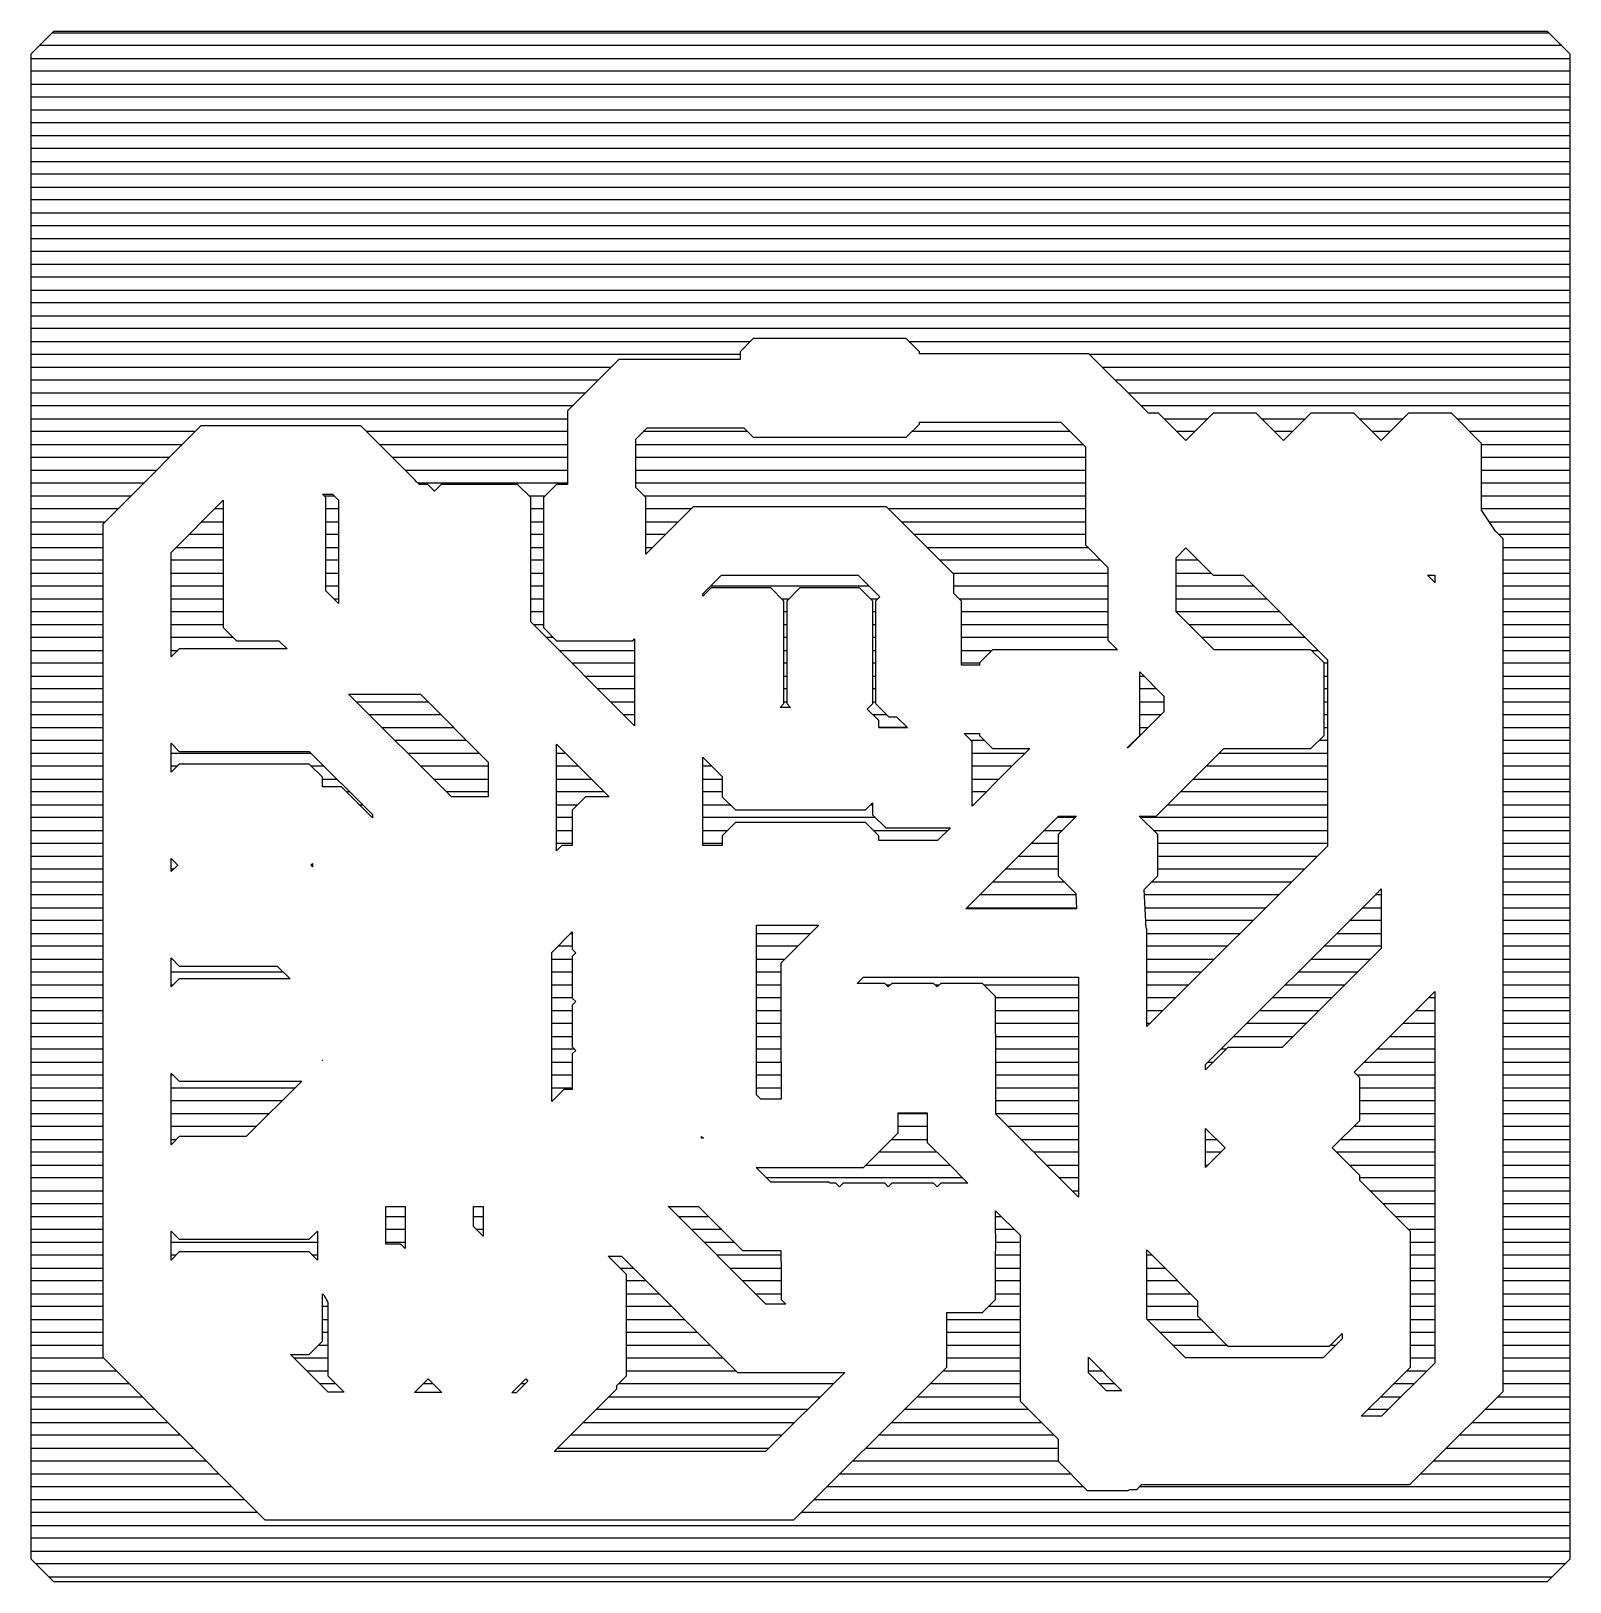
# Model space of a CAD drawing. Extents: x -0.04 to 1.54, y -0.04 to 1.54.
import ezdxf

# ---------------------------------------------------------------- set-up
doc = ezdxf.new("R2010")
doc.units = 0
doc.layers.add('102', color=253, linetype='CONTINUOUS')

msp = doc.modelspace()

# ---------------------------------------------------------------- linework, layer by layer
at = {"layer": '102'}
for p, q in [((-0.038524, 1.521378), (-0.015079, 1.544823)), ((-0.016791, 1.54311), (1.516791, 1.54311)), ((-0.015079, 1.544823), (1.515079, 1.544823)), ((1.515079, 1.544823), (1.538524, 1.521378)), ((1.52998, 1.529921), (-0.02998, 1.529921)), ((-0.038524, -0.021378), (-0.038524, 1.521378)), ((-0.038524, 1.516732), (1.538524, 1.516732)), ((1.538524, 1.521378), (1.538524, -0.021378)), ((1.538524, 1.503543), (-0.038524, 1.503543)), ((-0.038524, 1.490354), (1.538524, 1.490354)), ((1.538524, 1.477165), (-0.038524, 1.477165)), ((-0.038524, 1.463976), (1.538524, 1.463976)), ((1.538524, 1.450787), (-0.038524, 1.450787)), ((-0.038524, 1.437598), (1.538524, 1.437598)), ((1.538524, 1.424409), (-0.038524, 1.424409)), ((-0.038524, 1.41122), (1.538524, 1.41122)), ((1.538524, 1.398031), (-0.038524, 1.398031)), ((-0.038524, 1.384843), (1.538524, 1.384843)), ((1.538524, 1.371654), (-0.038524, 1.371654)), ((-0.038524, 1.358465), (1.538524, 1.358465)), ((1.538524, 1.345276), (-0.038524, 1.345276)), ((-0.038524, 1.332087), (1.538524, 1.332087)), ((1.538524, 1.318898), (-0.038524, 1.318898)), ((-0.038524, 1.305709), (1.538524, 1.305709)), ((1.538524, 1.29252), (-0.038524, 1.29252)), ((-0.038524, 1.279331), (1.538524, 1.279331)), ((1.538524, 1.266142), (-0.038524, 1.266142)), ((-0.038524, 1.252953), (1.538524, 1.252953)), ((1.538524, 1.239764), (-0.038524, 1.239764)), ((-0.038524, 1.226575), (0.698547, 1.226575)), ((0.701563, 1.229591), (0.688075, 1.216102)), ((0.858433, 1.229591), (0.701563, 1.229591)), ((0.871921, 1.216102), (0.858433, 1.229591)), ((0.861449, 1.226575), (1.538524, 1.226575)), ((0.688075, 1.213386), (-0.038524, 1.213386)), ((0.563709, 1.208169), (0.543189, 1.18765)), ((0.688075, 1.208169), (0.563709, 1.208169)), ((0.688075, 1.216102), (0.688075, 1.208169)), ((0.871921, 1.214031), (0.871921, 1.216102)), ((1.016626, 1.214031), (0.871921, 1.214031)), ((1.045638, 1.214031), (1.016626, 1.214031)), ((1.106646, 1.153024), (1.045638, 1.214031)), ((1.538524, 1.213386), (1.046283, 1.213386)), ((-0.038524, 1.200197), (0.555736, 1.200197)), ((1.059472, 1.200197), (1.538524, 1.200197)), ((0.542547, 1.187008), (-0.038524, 1.187008)), ((0.543189, 1.18765), (0.531594, 1.176055)), ((1.538524, 1.187008), (1.072661, 1.187008)), ((-0.038524, 1.173819), (0.529346, 1.173819)), ((0.516157, 1.16063), (-0.038524, 1.16063)), ((0.531583, 1.176055), (0.511063, 1.155535)), ((0.531594, 1.176055), (0.531583, 1.176055)), ((1.08585, 1.173819), (1.538524, 1.173819)), ((1.538524, 1.16063), (1.099039, 1.16063)), ((-0.038524, 1.147441), (0.511063, 1.147441)), ((0.511063, 1.155535), (0.511063, 1.126524)), ((1.116961, 1.153024), (1.106646, 1.153024)), ((1.145, 1.124984), (1.116961, 1.153024)), ((1.122543, 1.147441), (1.167457, 1.147441)), ((1.173035, 1.153024), (1.145, 1.124984)), ((1.216961, 1.153024), (1.173035, 1.153024)), ((1.245, 1.124984), (1.216961, 1.153024)), ((1.222543, 1.147441), (1.267457, 1.147441)), ((1.273035, 1.153024), (1.245, 1.124984)), ((1.316961, 1.153024), (1.273035, 1.153024)), ((1.345, 1.124984), (1.316961, 1.153024)), ((1.322543, 1.147441), (1.367457, 1.147441)), ((1.373035, 1.153024), (1.345, 1.124984)), ((1.416961, 1.153024), (1.373035, 1.153024)), ((1.448024, 1.121961), (1.416961, 1.153024)), ((1.422543, 1.147441), (1.538524, 1.147441)), ((0.12972, 1.134252), (-0.038524, 1.134252)), ((0.135492, 1.140024), (0.055492, 1.060024)), ((0.164504, 1.140024), (0.135492, 1.140024)), ((0.299504, 1.140024), (0.164504, 1.140024)), ((0.320024, 1.119504), (0.299504, 1.140024)), ((0.511063, 1.134252), (0.305276, 1.134252)), ((0.581114, 1.126512), (0.59272, 1.138118)), ((0.695732, 1.134252), (0.588854, 1.134252)), ((0.59272, 1.138118), (0.69187, 1.138118)), ((0.69187, 1.138118), (0.701563, 1.128421)), ((0.858433, 1.128421), (0.871921, 1.141909)), ((1.026354, 1.134252), (0.864264, 1.134252)), ((0.871921, 1.141909), (0.871921, 1.14398)), ((0.871921, 1.14398), (1.016626, 1.14398)), ((1.016626, 1.14398), (1.041972, 1.118634)), ((1.154268, 1.134252), (1.135732, 1.134252)), ((1.254268, 1.134252), (1.235732, 1.134252)), ((1.354268, 1.134252), (1.335732, 1.134252)), ((1.538524, 1.134252), (1.435732, 1.134252)), ((-0.038524, 1.121063), (0.116531, 1.121063)), ((0.318465, 1.121063), (0.511063, 1.121063)), ((0.354772, 1.084752), (0.320024, 1.119504)), ((0.511063, 1.126524), (0.511063, 1.08011)), ((0.581114, 1.07711), (0.581114, 1.126512)), ((0.581114, 1.121063), (1.039543, 1.121063)), ((0.701563, 1.128421), (0.858433, 1.128421)), ((1.041972, 1.118634), (1.041972, 1.018035)), ((1.448024, 1.053598), (1.448024, 1.121961)), ((1.448024, 1.121063), (1.538524, 1.121063)), ((0.103343, 1.107874), (-0.038524, 1.107874)), ((0.511063, 1.107874), (0.331654, 1.107874)), ((1.041972, 1.107874), (0.581114, 1.107874)), ((1.538524, 1.107874), (1.448024, 1.107874)), ((-0.038524, 1.094685), (0.090154, 1.094685)), ((0.076965, 1.081496), (-0.038524, 1.081496)), ((0.344843, 1.094685), (0.511063, 1.094685)), ((0.356622, 1.082906), (0.354772, 1.084752)), ((0.359417, 1.08011), (0.356622, 1.082906)), ((0.511063, 1.081496), (0.358031, 1.081496)), ((0.581114, 1.094685), (1.041972, 1.094685)), ((1.041972, 1.081496), (0.581114, 1.081496)), ((1.448024, 1.094685), (1.538524, 1.094685)), ((1.538524, 1.081496), (1.448024, 1.081496)), ((-0.038524, 1.068307), (0.063776, 1.068307)), ((0.263496, 1.066622), (0.260142, 1.069972)), ((0.260142, 1.069972), (0.270492, 1.069972)), ((0.261811, 1.068307), (0.272157, 1.068307)), ((0.263496, 0.971028), (0.263496, 1.066622)), ((0.270492, 1.069972), (0.2765, 1.063965)), ((0.368118, 1.08011), (0.359417, 1.08011)), ((0.375, 1.073228), (0.368118, 1.08011)), ((0.381878, 1.08011), (0.375, 1.073228)), ((0.460008, 1.08011), (0.381878, 1.08011)), ((0.473496, 1.066622), (0.460008, 1.08011)), ((0.471811, 1.068307), (0.488185, 1.068307)), ((0.473496, 0.939354), (0.473496, 1.066622)), ((0.499988, 1.08011), (0.4865, 1.066622)), ((0.4865, 1.066622), (0.4865, 0.933374)), ((0.511063, 1.08011), (0.499988, 1.08011)), ((0.591606, 1.066622), (0.581114, 1.07711)), ((0.589921, 1.068307), (1.041972, 1.068307)), ((0.591606, 1.008571), (0.591606, 1.066622)), ((1.448024, 1.068307), (1.538524, 1.068307)), ((0.050587, 1.055118), (-0.038524, 1.055118)), ((0.055492, 1.060024), (0.034972, 1.039504)), ((0.105024, 1.010492), (0.15839, 1.063862)), ((0.15839, 1.055118), (0.149646, 1.055118)), ((0.15839, 1.063862), (0.15839, 0.933374)), ((0.2765, 1.055118), (0.263496, 1.055118)), ((0.2765, 1.063965), (0.2765, 0.958024)), ((0.4865, 1.055118), (0.473496, 1.055118)), ((0.63815, 1.055118), (0.591606, 1.055118)), ((0.640173, 1.057142), (0.619654, 1.036622)), ((0.80902, 1.057142), (0.640173, 1.057142)), ((0.838031, 1.057142), (0.80902, 1.057142)), ((0.886571, 1.008598), (0.838031, 1.057142)), ((1.041972, 1.055118), (0.840055, 1.055118)), ((1.538524, 1.055118), (1.448024, 1.055118)), ((1.462217, 1.032307), (1.448024, 1.053598)), ((-0.038524, 1.041929), (0.037398, 1.041929)), ((0.034972, 1.039504), (0.034972, 0.214504)), ((0.136457, 1.041929), (0.15839, 1.041929)), ((0.263496, 1.041929), (0.2765, 1.041929)), ((0.473496, 1.041929), (0.4865, 1.041929)), ((0.591606, 1.041929), (0.624961, 1.041929)), ((0.619654, 1.036622), (0.591606, 1.008571)), ((0.853244, 1.041929), (1.041972, 1.041929)), ((1.455803, 1.041929), (1.538524, 1.041929)), ((0.034972, 1.02874), (-0.038524, 1.02874)), ((0.15839, 1.02874), (0.123268, 1.02874)), ((0.2765, 1.02874), (0.263496, 1.02874)), ((0.4865, 1.02874), (0.473496, 1.02874)), ((0.611776, 1.02874), (0.591606, 1.02874)), ((1.041972, 1.02874), (0.866433, 1.02874)), ((1.041972, 1.018035), (1.064972, 0.995035)), ((1.470024, 1.024504), (1.462217, 1.032307)), ((1.538524, 1.02874), (1.465787, 1.02874)), ((1.470024, 0.179504), (1.470024, 1.024504)), ((-0.038524, 1.015551), (0.034972, 1.015551)), ((0.034972, 1.002362), (-0.038524, 1.002362)), ((0.105024, 0.903252), (0.105024, 1.010492)), ((0.15839, 1.002362), (0.105024, 1.002362)), ((0.110079, 1.015551), (0.15839, 1.015551)), ((0.263496, 1.015551), (0.2765, 1.015551)), ((0.2765, 1.002362), (0.263496, 1.002362)), ((0.473496, 1.015551), (0.4865, 1.015551)), ((0.4865, 1.002362), (0.473496, 1.002362)), ((0.591606, 1.015551), (0.598587, 1.015551)), ((0.879622, 1.015551), (1.044457, 1.015551)), ((0.886575, 1.008598), (0.886571, 1.008598)), ((0.907094, 0.988079), (0.886575, 1.008598)), ((1.057646, 1.002362), (0.892811, 1.002362)), ((1.135024, 1.005035), (1.145, 1.015012)), ((1.135024, 0.949504), (1.135024, 1.005035)), ((1.157646, 1.002362), (1.135024, 1.002362)), ((1.145, 1.015012), (1.173035, 0.986972)), ((1.470024, 1.015551), (1.538524, 1.015551)), ((1.538524, 1.002362), (1.470024, 1.002362)), ((-0.038524, 0.989173), (0.034972, 0.989173)), ((0.105024, 0.989173), (0.15839, 0.989173)), ((0.263496, 0.989173), (0.2765, 0.989173)), ((0.473496, 0.989173), (0.4865, 0.989173)), ((0.650071, 0.967976), (0.669185, 0.987091)), ((0.669185, 0.987091), (0.80902, 0.987091)), ((0.80902, 0.987091), (0.831287, 0.964827)), ((0.906, 0.989173), (1.064972, 0.989173)), ((0.907094, 0.968457), (0.907094, 0.988079)), ((1.064972, 0.995035), (1.064972, 0.920492)), ((1.135024, 0.989173), (1.170835, 0.989173)), ((1.173035, 0.986972), (1.203496, 0.986972)), ((1.203496, 0.986972), (1.289972, 0.900492)), ((1.399972, 0.979551), (1.392551, 0.986972)), ((1.392551, 0.986972), (1.399972, 0.986972)), ((1.399972, 0.986972), (1.399972, 0.979551)), ((1.470024, 0.989173), (1.538524, 0.989173)), ((0.034972, 0.975984), (-0.038524, 0.975984)), ((0.15839, 0.975984), (0.105024, 0.975984)), ((0.2765, 0.975984), (0.263496, 0.975984)), ((0.2765, 0.958024), (0.263496, 0.971028)), ((0.4865, 0.975984), (0.473496, 0.975984)), ((0.658469, 0.974039), (0.650071, 0.965638)), ((0.820126, 0.975984), (0.658079, 0.975984)), ((0.719543, 0.974039), (0.658469, 0.974039)), ((0.733031, 0.960551), (0.719543, 0.974039)), ((0.749469, 0.974024), (0.73598, 0.960535)), ((0.810543, 0.974024), (0.749469, 0.974024)), ((0.824031, 0.960535), (0.810543, 0.974024)), ((1.064972, 0.975984), (0.907094, 0.975984)), ((1.21448, 0.975984), (1.135024, 0.975984)), ((1.538524, 0.975984), (1.470024, 0.975984)), ((-0.038524, 0.962795), (0.034972, 0.962795)), ((0.105024, 0.962795), (0.15839, 0.962795)), ((0.271728, 0.962795), (0.2765, 0.962795)), ((0.473496, 0.962795), (0.4865, 0.962795)), ((0.650071, 0.965638), (0.650071, 0.967976)), ((0.730787, 0.962795), (0.73824, 0.962795)), ((0.733031, 0.855476), (0.733031, 0.960551)), ((0.73598, 0.960535), (0.73598, 0.855461)), ((0.821772, 0.962795), (0.829256, 0.962795)), ((0.824031, 0.855461), (0.824031, 0.960535)), ((0.831287, 0.964827), (0.82698, 0.96052)), ((0.82698, 0.96052), (0.82698, 0.855445)), ((0.915031, 0.96052), (0.907094, 0.968457)), ((0.912756, 0.962795), (1.064972, 0.962795)), ((0.915031, 0.895024), (0.915031, 0.96052)), ((1.135024, 0.962795), (1.227669, 0.962795)), ((1.470024, 0.962795), (1.538524, 0.962795)), ((0.034972, 0.949606), (-0.038524, 0.949606)), ((0.15839, 0.949606), (0.105024, 0.949606)), ((0.4865, 0.949606), (0.473496, 0.949606)), ((0.58002, 0.832827), (0.473496, 0.939354)), ((0.73598, 0.949606), (0.733031, 0.949606)), ((0.82698, 0.949606), (0.824031, 0.949606)), ((1.064972, 0.949606), (0.915031, 0.949606)), ((1.240858, 0.949606), (1.135024, 0.949606)), ((1.173945, 0.910583), (1.135024, 0.949504)), ((1.538524, 0.949606), (1.470024, 0.949606)), ((-0.038524, 0.936417), (0.034972, 0.936417)), ((0.034972, 0.923228), (-0.038524, 0.923228)), ((0.105024, 0.936417), (0.15839, 0.936417)), ((0.168535, 0.923228), (0.105024, 0.923228)), ((0.15839, 0.933374), (0.171878, 0.919886)), ((0.476433, 0.936417), (0.4865, 0.936417)), ((0.4865, 0.933374), (0.499988, 0.919886)), ((0.496646, 0.923228), (0.489622, 0.923228)), ((0.733031, 0.936417), (0.73598, 0.936417)), ((0.73598, 0.923228), (0.733031, 0.923228)), ((0.824031, 0.936417), (0.82698, 0.936417)), ((0.82698, 0.923228), (0.824031, 0.923228)), ((0.915031, 0.936417), (1.064972, 0.936417)), ((1.064972, 0.923228), (0.915031, 0.923228)), ((1.14811, 0.936417), (1.254047, 0.936417)), ((1.267236, 0.923228), (1.161299, 0.923228)), ((1.470024, 0.936417), (1.538524, 0.936417)), ((1.538524, 0.923228), (1.470024, 0.923228)), ((-0.038524, 0.910039), (0.034972, 0.910039)), ((0.113374, 0.911606), (0.105024, 0.903252)), ((0.105024, 0.910039), (0.111811, 0.910039)), ((0.223862, 0.911606), (0.113374, 0.911606)), ((0.171878, 0.919886), (0.215583, 0.919886)), ((0.215583, 0.919886), (0.223862, 0.911606)), ((0.499988, 0.919886), (0.578118, 0.919886)), ((0.502811, 0.910039), (0.58002, 0.910039)), ((0.578118, 0.919886), (0.58002, 0.921791)), ((0.58002, 0.921791), (0.58002, 0.832827)), ((0.733031, 0.910039), (0.73598, 0.910039)), ((0.824031, 0.910039), (0.82698, 0.910039)), ((0.915031, 0.910039), (0.946374, 0.910039)), ((0.946917, 0.910583), (0.933429, 0.897094)), ((1.074886, 0.910583), (0.946917, 0.910583)), ((1.064972, 0.920492), (1.074886, 0.910583)), ((1.273079, 0.910583), (1.173945, 0.910583)), ((1.286567, 0.897094), (1.273079, 0.910583)), ((1.273622, 0.910039), (1.280425, 0.910039)), ((1.470024, 0.910039), (1.538524, 0.910039)), ((0.034972, 0.89685), (-0.038524, 0.89685)), ((0.58002, 0.89685), (0.516, 0.89685)), ((0.73598, 0.89685), (0.733031, 0.89685)), ((0.82698, 0.89685), (0.824031, 0.89685)), ((0.933429, 0.89685), (0.915031, 0.89685)), ((0.933429, 0.895024), (0.915031, 0.895024)), ((0.933429, 0.897094), (0.933429, 0.895024)), ((1.286567, 0.822902), (1.286567, 0.897094)), ((1.289972, 0.89685), (1.286567, 0.89685)), ((1.289972, 0.900492), (1.289972, 0.709504)), ((1.538524, 0.89685), (1.470024, 0.89685)), ((-0.038524, 0.883661), (0.034972, 0.883661)), ((0.529189, 0.883661), (0.58002, 0.883661)), ((0.733031, 0.883661), (0.73598, 0.883661)), ((0.824031, 0.883661), (0.82698, 0.883661)), ((1.097591, 0.822902), (1.097591, 0.887878)), ((1.097591, 0.887878), (1.122406, 0.863059)), ((1.097591, 0.883661), (1.101803, 0.883661)), ((1.286567, 0.883661), (1.289972, 0.883661)), ((1.470024, 0.883661), (1.538524, 0.883661)), ((0.034972, 0.870472), (-0.038524, 0.870472)), ((0.287661, 0.864504), (0.287189, 0.864972)), ((0.287189, 0.864972), (0.299504, 0.864972)), ((0.392331, 0.759835), (0.287661, 0.864504)), ((0.299504, 0.864972), (0.360492, 0.864972)), ((0.360492, 0.864972), (0.429972, 0.795492)), ((0.58002, 0.870472), (0.542378, 0.870472)), ((0.73598, 0.870472), (0.733031, 0.870472)), ((0.82698, 0.870472), (0.824031, 0.870472)), ((1.114992, 0.870472), (1.097591, 0.870472)), ((1.122406, 0.863059), (1.122406, 0.846937)), ((1.289972, 0.870472), (1.286567, 0.870472)), ((1.538524, 0.870472), (1.470024, 0.870472)), ((-0.038524, 0.857283), (0.034972, 0.857283)), ((0.034972, 0.844094), (-0.038524, 0.844094)), ((0.294882, 0.857283), (0.368181, 0.857283)), ((0.38137, 0.844094), (0.308071, 0.844094)), ((0.555567, 0.857283), (0.58002, 0.857283)), ((0.58002, 0.844094), (0.568756, 0.844094)), ((0.729157, 0.851606), (0.733031, 0.855476)), ((0.739839, 0.851606), (0.729157, 0.851606)), ((0.733031, 0.857283), (0.73598, 0.857283)), ((0.73598, 0.855461), (0.739839, 0.851606)), ((0.818398, 0.849831), (0.824031, 0.855461)), ((0.83011, 0.838118), (0.818398, 0.849831)), ((0.824031, 0.857283), (0.82698, 0.857283)), ((0.838331, 0.844094), (0.824134, 0.844094)), ((0.82698, 0.855445), (0.840469, 0.841957)), ((1.122406, 0.846937), (1.085492, 0.810024)), ((1.097591, 0.857283), (1.122406, 0.857283)), ((1.119563, 0.844094), (1.097591, 0.844094)), ((1.286567, 0.857283), (1.289972, 0.857283)), ((1.289972, 0.844094), (1.286567, 0.844094)), ((1.470024, 0.857283), (1.538524, 0.857283)), ((1.538524, 0.844094), (1.470024, 0.844094)), ((-0.038524, 0.830906), (0.034972, 0.830906)), ((0.32126, 0.830906), (0.394559, 0.830906)), ((0.83011, 0.830823), (0.83011, 0.838118)), ((0.83011, 0.830906), (0.859559, 0.830906)), ((0.843783, 0.830823), (0.83011, 0.830823)), ((0.840469, 0.841957), (0.848508, 0.841957)), ((0.859646, 0.830823), (0.843783, 0.830823)), ((0.848508, 0.841957), (0.859646, 0.830823)), ((1.097591, 0.830906), (1.106374, 0.830906)), ((1.286567, 0.830906), (1.289972, 0.830906)), ((1.470024, 0.830906), (1.538524, 0.830906)), ((0.034972, 0.817717), (-0.038524, 0.817717)), ((0.105024, 0.785142), (0.105024, 0.814854)), ((0.105024, 0.814854), (0.113374, 0.8065)), ((0.407748, 0.817717), (0.334449, 0.817717)), ((0.500024, 0.795492), (0.500024, 0.813768)), ((0.500024, 0.813768), (0.553957, 0.759835)), ((0.925976, 0.816673), (0.917673, 0.824972)), ((0.917673, 0.824972), (0.933429, 0.824972)), ((0.938614, 0.817717), (0.924933, 0.817717)), ((0.925976, 0.750504), (0.925976, 0.816673)), ((0.933429, 0.824972), (0.933429, 0.822902)), ((0.933429, 0.822902), (0.946917, 0.809413)), ((1.084709, 0.810024), (1.097591, 0.822902)), ((1.093185, 0.817717), (1.092402, 0.817717)), ((1.273079, 0.809413), (1.286567, 0.822902)), ((1.289972, 0.817717), (1.281382, 0.817717)), ((1.538524, 0.817717), (1.470024, 0.817717)), ((-0.038524, 0.804528), (0.034972, 0.804528)), ((0.105024, 0.804528), (0.248575, 0.804528)), ((0.113374, 0.8065), (0.246602, 0.8065)), ((0.246602, 0.8065), (0.311303, 0.741799)), ((0.347638, 0.804528), (0.420937, 0.804528)), ((0.429972, 0.795492), (0.429972, 0.759835)), ((0.500024, 0.804528), (0.509264, 0.804528)), ((0.500024, 0.704551), (0.500024, 0.795492)), ((0.650071, 0.764504), (0.650071, 0.800398)), ((0.650071, 0.800398), (0.669886, 0.780583)), ((0.925976, 0.804528), (0.98, 0.804528)), ((0.946917, 0.809413), (0.984886, 0.809413)), ((0.984886, 0.809413), (0.964972, 0.789504)), ((1.085492, 0.810024), (1.084709, 0.810024)), ((1.114504, 0.739972), (1.183945, 0.809413)), ((1.179059, 0.804528), (1.289972, 0.804528)), ((1.183945, 0.809413), (1.273079, 0.809413)), ((1.470024, 0.804528), (1.538524, 0.804528)), ((0.034972, 0.791339), (-0.038524, 0.791339)), ((0.113374, 0.793496), (0.105024, 0.785142)), ((0.11122, 0.791339), (0.105024, 0.791339)), ((0.246622, 0.793496), (0.113374, 0.793496)), ((0.26011, 0.780008), (0.246622, 0.793496)), ((0.261764, 0.791339), (0.24878, 0.791339)), ((0.26011, 0.770024), (0.26011, 0.780008)), ((0.429972, 0.791339), (0.360827, 0.791339)), ((0.522453, 0.791339), (0.500024, 0.791339)), ((0.65913, 0.791339), (0.650071, 0.791339)), ((0.669886, 0.780583), (0.669886, 0.759988)), ((0.966811, 0.791339), (0.925976, 0.791339)), ((0.964972, 0.789504), (0.925976, 0.750504)), ((1.289972, 0.791339), (1.16587, 0.791339)), ((1.538524, 0.791339), (1.470024, 0.791339)), ((-0.038524, 0.77815), (0.034972, 0.77815)), ((0.034972, 0.764961), (-0.038524, 0.764961)), ((0.26011, 0.77815), (0.274953, 0.77815)), ((0.279504, 0.770024), (0.26011, 0.770024)), ((0.300024, 0.749504), (0.279504, 0.770024)), ((0.288142, 0.764961), (0.284567, 0.764961)), ((0.374016, 0.77815), (0.429972, 0.77815)), ((0.429972, 0.764961), (0.387205, 0.764961)), ((0.500024, 0.77815), (0.535642, 0.77815)), ((0.548831, 0.764961), (0.500024, 0.764961)), ((0.650071, 0.77815), (0.669886, 0.77815)), ((0.669886, 0.764961), (0.650071, 0.764961)), ((0.650071, 0.739551), (0.650071, 0.764504)), ((0.925976, 0.77815), (0.953622, 0.77815)), ((0.940433, 0.764961), (0.925976, 0.764961)), ((1.289972, 0.764961), (1.139492, 0.764961)), ((1.152681, 0.77815), (1.289972, 0.77815)), ((1.470024, 0.77815), (1.538524, 0.77815)), ((1.538524, 0.764961), (1.470024, 0.764961)), ((-0.038524, 0.751772), (0.034972, 0.751772)), ((0.297756, 0.751772), (0.301331, 0.751772)), ((0.311303, 0.73822), (0.300024, 0.749504)), ((0.429972, 0.759835), (0.392331, 0.759835)), ((0.500024, 0.751772), (0.521453, 0.751772)), ((0.529516, 0.759835), (0.516028, 0.746346)), ((0.553957, 0.759835), (0.529516, 0.759835)), ((0.650071, 0.751772), (0.678102, 0.751772)), ((0.669886, 0.759988), (0.683374, 0.7465)), ((0.816622, 0.7465), (0.823925, 0.753807)), ((0.82189, 0.751772), (0.823925, 0.751772)), ((0.823925, 0.753807), (0.823925, 0.741598)), ((0.925976, 0.751772), (0.927244, 0.751772)), ((1.126303, 0.751772), (1.289972, 0.751772)), ((1.470024, 0.751772), (1.538524, 0.751772)), ((0.034972, 0.738583), (-0.038524, 0.738583)), ((0.311303, 0.738583), (0.310945, 0.738583)), ((0.311303, 0.741799), (0.311303, 0.73822)), ((0.516028, 0.738583), (0.500024, 0.738583)), ((0.516028, 0.746346), (0.516028, 0.710024)), ((0.650071, 0.710539), (0.650071, 0.739551)), ((0.826941, 0.738583), (0.650071, 0.738583)), ((0.683374, 0.733496), (0.669886, 0.720008)), ((0.683374, 0.7465), (0.816622, 0.7465)), ((0.816622, 0.733496), (0.683374, 0.733496)), ((0.83011, 0.720008), (0.816622, 0.733496)), ((0.823925, 0.741598), (0.837413, 0.72811)), ((0.919551, 0.645024), (1.014504, 0.739972)), ((1.031425, 0.738583), (1.01311, 0.738583)), ((1.032815, 0.739972), (1.013972, 0.721134)), ((1.014504, 0.739972), (1.032815, 0.739972)), ((1.116024, 0.721134), (1.097181, 0.739972)), ((1.097181, 0.739972), (1.114504, 0.739972)), ((1.289972, 0.738583), (1.098575, 0.738583)), ((1.538524, 0.738583), (1.470024, 0.738583)), ((-0.038524, 0.725394), (0.034972, 0.725394)), ((0.500024, 0.725394), (0.516028, 0.725394)), ((0.650071, 0.725394), (0.675272, 0.725394)), ((0.669886, 0.720008), (0.669886, 0.710024)), ((0.824724, 0.725394), (0.900866, 0.725394)), ((0.83011, 0.715024), (0.83011, 0.720008)), ((0.837413, 0.72811), (0.903583, 0.72811)), ((0.903583, 0.72811), (0.890492, 0.715024)), ((0.999921, 0.725394), (1.018236, 0.725394)), ((1.013972, 0.721134), (1.013972, 0.678862)), ((1.111764, 0.725394), (1.289972, 0.725394)), ((1.116024, 0.678862), (1.116024, 0.721134)), ((1.470024, 0.725394), (1.538524, 0.725394)), ((0.034972, 0.712205), (-0.038524, 0.712205)), ((0.516028, 0.712205), (0.500024, 0.712205)), ((0.505492, 0.710024), (0.500024, 0.704551)), ((0.516028, 0.710024), (0.505492, 0.710024)), ((0.649551, 0.710024), (0.650024, 0.710492)), ((0.655492, 0.710024), (0.649551, 0.710024)), ((0.650024, 0.710492), (0.650071, 0.710539)), ((0.669886, 0.712205), (0.650071, 0.712205)), ((0.669886, 0.710024), (0.655492, 0.710024)), ((0.890492, 0.715024), (0.83011, 0.715024)), ((1.013972, 0.712205), (0.986732, 0.712205)), ((1.289972, 0.709504), (1.105024, 0.524551)), ((1.289972, 0.712205), (1.116024, 0.712205)), ((1.538524, 0.712205), (1.470024, 0.712205)), ((-0.038524, 0.699016), (0.034972, 0.699016)), ((0.034972, 0.685827), (-0.038524, 0.685827)), ((0.105024, 0.683252), (0.105024, 0.696744)), ((0.105024, 0.696744), (0.111768, 0.69)), ((0.111768, 0.69), (0.105024, 0.683252)), ((0.107598, 0.685827), (0.105024, 0.685827)), ((0.248228, 0.69), (0.249972, 0.691744)), ((0.249972, 0.688252), (0.248228, 0.69)), ((0.249972, 0.691744), (0.249972, 0.688252)), ((1.013972, 0.685827), (0.960354, 0.685827)), ((0.973543, 0.699016), (1.013972, 0.699016)), ((1.116024, 0.699016), (1.279488, 0.699016)), ((1.266299, 0.685827), (1.116024, 0.685827)), ((1.470024, 0.699016), (1.538524, 0.699016)), ((1.538524, 0.685827), (1.470024, 0.685827)), ((-0.038524, 0.672638), (0.034972, 0.672638)), ((0.947165, 0.672638), (1.020197, 0.672638)), ((1.013972, 0.678862), (1.032102, 0.660736)), ((1.102028, 0.66487), (1.116024, 0.678862)), ((1.109795, 0.672638), (1.25311, 0.672638)), ((1.470024, 0.672638), (1.538524, 0.672638)), ((0.034972, 0.659449), (-0.038524, 0.659449)), ((1.032173, 0.659449), (0.933976, 0.659449)), ((1.032102, 0.660736), (1.032976, 0.645024)), ((1.104224, 0.625299), (1.102028, 0.66487)), ((1.239921, 0.659449), (1.102331, 0.659449)), ((1.165024, 0.485492), (1.339504, 0.659972)), ((1.344972, 0.659449), (1.33898, 0.659449)), ((1.339504, 0.659972), (1.344972, 0.665445)), ((1.344972, 0.665445), (1.344972, 0.604504)), ((1.538524, 0.659449), (1.470024, 0.659449)), ((-0.038524, 0.64626), (0.034972, 0.64626)), ((1.032976, 0.645024), (0.919551, 0.645024)), ((0.920787, 0.64626), (1.032906, 0.64626)), ((1.103063, 0.64626), (1.226732, 0.64626)), ((1.325791, 0.64626), (1.344972, 0.64626)), ((1.470024, 0.64626), (1.538524, 0.64626)), ((0.034972, 0.633071), (-0.038524, 0.633071)), ((0.495024, 0.600492), (0.516028, 0.6215)), ((0.516028, 0.6215), (0.516028, 0.60365)), ((0.705024, 0.454504), (0.705024, 0.62839)), ((0.705024, 0.62839), (0.768862, 0.62839)), ((0.768862, 0.62839), (0.729972, 0.589504)), ((1.213543, 0.633071), (1.103795, 0.633071)), ((1.105024, 0.624504), (1.104224, 0.625299)), ((1.105024, 0.610969), (1.105024, 0.624504)), ((1.344972, 0.633071), (1.312602, 0.633071)), ((1.538524, 0.633071), (1.470024, 0.633071)), ((-0.038524, 0.619882), (0.034972, 0.619882)), ((0.034972, 0.606693), (-0.038524, 0.606693)), ((0.516028, 0.606693), (0.50122, 0.606693)), ((0.514409, 0.619882), (0.516028, 0.619882)), ((0.705024, 0.619882), (0.760354, 0.619882)), ((0.747165, 0.606693), (0.705024, 0.606693)), ((1.105024, 0.619882), (1.200354, 0.619882)), ((1.105024, 0.595492), (1.105024, 0.610969)), ((1.187165, 0.606693), (1.105024, 0.606693)), ((1.344972, 0.604504), (1.243492, 0.503024)), ((1.344972, 0.606693), (1.286224, 0.606693)), ((1.299413, 0.619882), (1.344972, 0.619882)), ((1.470024, 0.619882), (1.538524, 0.619882)), ((1.538524, 0.606693), (1.470024, 0.606693)), ((-0.038524, 0.593504), (0.034972, 0.593504)), ((0.105024, 0.565142), (0.105024, 0.594854)), ((0.105024, 0.594854), (0.113374, 0.5865)), ((0.105024, 0.593504), (0.10637, 0.593504)), ((0.495024, 0.447551), (0.495024, 0.600492)), ((0.495024, 0.593504), (0.516028, 0.593504)), ((0.516028, 0.60365), (0.519681, 0.599996)), ((0.519681, 0.599996), (0.516028, 0.596346)), ((0.516028, 0.596346), (0.516028, 0.55365)), ((0.705024, 0.593504), (0.733976, 0.593504)), ((0.729972, 0.589504), (0.729972, 0.560492)), ((1.105024, 0.524551), (1.105024, 0.595492)), ((1.105024, 0.593504), (1.173976, 0.593504)), ((1.273035, 0.593504), (1.333972, 0.593504)), ((1.470024, 0.593504), (1.538524, 0.593504)), ((0.034972, 0.580315), (-0.038524, 0.580315)), ((0.21998, 0.580315), (0.105024, 0.580315)), ((0.113374, 0.573496), (0.105024, 0.565142)), ((0.113374, 0.5865), (0.213602, 0.5865)), ((0.226972, 0.573496), (0.113374, 0.573496)), ((0.213602, 0.5865), (0.225472, 0.574992)), ((0.225472, 0.574992), (0.226972, 0.573496)), ((0.516028, 0.580315), (0.495024, 0.580315)), ((0.729972, 0.580315), (0.705024, 0.580315)), ((0.80822, 0.568693), (0.814504, 0.574972)), ((0.814504, 0.574972), (1.034972, 0.574972)), ((1.034972, 0.574972), (1.034972, 0.349551)), ((1.160787, 0.580315), (1.105024, 0.580315)), ((1.320783, 0.580315), (1.259846, 0.580315)), ((1.538524, 0.580315), (1.470024, 0.580315)), ((-0.038524, 0.567126), (0.034972, 0.567126)), ((0.105024, 0.567126), (0.107008, 0.567126)), ((0.495024, 0.567126), (0.516028, 0.567126)), ((0.705024, 0.567126), (0.729972, 0.567126)), ((0.729972, 0.560492), (0.729972, 0.487854)), ((0.836346, 0.568693), (0.80822, 0.568693)), ((0.84, 0.565039), (0.836346, 0.568693)), ((0.837913, 0.567126), (0.842087, 0.567126)), ((0.84365, 0.568693), (0.84, 0.565039)), ((0.886346, 0.568693), (0.84365, 0.568693)), ((0.889996, 0.565039), (0.886346, 0.568693)), ((0.887913, 0.567126), (0.892083, 0.567126)), ((0.89365, 0.568693), (0.889996, 0.565039)), ((0.936346, 0.568693), (0.89365, 0.568693)), ((0.949835, 0.555205), (0.936346, 0.568693)), ((0.937913, 0.567126), (1.034972, 0.567126)), ((1.105024, 0.567126), (1.147598, 0.567126)), ((1.246657, 0.567126), (1.307594, 0.567126)), ((1.317256, 0.477724), (1.399972, 0.560445)), ((1.399972, 0.560445), (1.399972, 0.179504)), ((1.470024, 0.567126), (1.538524, 0.567126)), ((0.034972, 0.553937), (-0.038524, 0.553937)), ((-0.038524, 0.540748), (0.034972, 0.540748)), ((0.516028, 0.553937), (0.495024, 0.553937)), ((0.495024, 0.540748), (0.516028, 0.540748)), ((0.516028, 0.55365), (0.519681, 0.55)), ((0.519681, 0.55), (0.516028, 0.546346)), ((0.516028, 0.546346), (0.516028, 0.50365)), ((0.729972, 0.553937), (0.705024, 0.553937)), ((0.705024, 0.540748), (0.729972, 0.540748)), ((0.949835, 0.517051), (0.949835, 0.555205)), ((1.034972, 0.553937), (0.949835, 0.553937)), ((0.949835, 0.540748), (1.034972, 0.540748)), ((1.134409, 0.553937), (1.105024, 0.553937)), ((1.105024, 0.540748), (1.12122, 0.540748)), ((1.22028, 0.540748), (1.281217, 0.540748)), ((1.294406, 0.553937), (1.233469, 0.553937)), ((1.380276, 0.540748), (1.399972, 0.540748)), ((1.399972, 0.553937), (1.393465, 0.553937)), ((1.538524, 0.553937), (1.470024, 0.553937)), ((1.470024, 0.540748), (1.538524, 0.540748)), ((0.034972, 0.527559), (-0.038524, 0.527559)), ((0.516028, 0.527559), (0.495024, 0.527559)), ((0.729972, 0.527559), (0.705024, 0.527559)), ((1.034972, 0.527559), (0.949835, 0.527559)), ((1.108031, 0.527559), (1.105024, 0.527559)), ((1.268028, 0.527559), (1.207091, 0.527559)), ((1.399972, 0.527559), (1.367087, 0.527559)), ((1.538524, 0.527559), (1.470024, 0.527559)), ((-0.038524, 0.51437), (0.034972, 0.51437)), ((0.495024, 0.51437), (0.516028, 0.51437)), ((0.705024, 0.51437), (0.729972, 0.51437)), ((0.950024, 0.516866), (0.949835, 0.517051)), ((0.950024, 0.434504), (0.950024, 0.516866)), ((0.950024, 0.51437), (1.034972, 0.51437)), ((1.193902, 0.51437), (1.254839, 0.51437)), ((1.353898, 0.51437), (1.399972, 0.51437)), ((1.470024, 0.51437), (1.538524, 0.51437)), ((0.034972, 0.501181), (-0.038524, 0.501181)), ((0.518496, 0.501181), (0.495024, 0.501181)), ((0.516028, 0.50365), (0.519681, 0.5)), ((0.519681, 0.5), (0.516028, 0.496346)), ((0.516028, 0.496346), (0.516028, 0.460024)), ((0.729972, 0.501181), (0.705024, 0.501181)), ((1.034972, 0.501181), (0.950024, 0.501181)), ((1.188035, 0.503024), (1.165024, 0.480008)), ((1.186197, 0.501181), (1.180713, 0.501181)), ((1.243492, 0.503024), (1.188035, 0.503024)), ((1.399972, 0.501181), (1.340709, 0.501181)), ((1.538524, 0.501181), (1.470024, 0.501181)), ((-0.038524, 0.487992), (0.034972, 0.487992)), ((0.26011, 0.489972), (0.260445, 0.489972)), ((0.260445, 0.489972), (0.26011, 0.489638)), ((0.26011, 0.489638), (0.26011, 0.489972)), ((0.495024, 0.487992), (0.516028, 0.487992)), ((0.705024, 0.487992), (0.729972, 0.487992)), ((0.729972, 0.487854), (0.730161, 0.487665)), ((0.730161, 0.487665), (0.730161, 0.450024)), ((0.950024, 0.487992), (1.034972, 0.487992)), ((1.165024, 0.480008), (1.165024, 0.485492)), ((1.167524, 0.487992), (1.173008, 0.487992)), ((1.323024, 0.471961), (1.317256, 0.477724)), ((1.32752, 0.487992), (1.399972, 0.487992)), ((1.470024, 0.487992), (1.538524, 0.487992)), ((0.034972, 0.474803), (-0.038524, 0.474803)), ((-0.038524, 0.461614), (0.034972, 0.461614)), ((0.105024, 0.403252), (0.105024, 0.476744)), ((0.105024, 0.476744), (0.113374, 0.46839)), ((0.106961, 0.474803), (0.105024, 0.474803)), ((0.105024, 0.461614), (0.232087, 0.461614)), ((0.113374, 0.46839), (0.238862, 0.46839)), ((0.238862, 0.46839), (0.182075, 0.411606)), ((0.516028, 0.474803), (0.495024, 0.474803)), ((0.495024, 0.461614), (0.516028, 0.461614)), ((0.730161, 0.474803), (0.705024, 0.474803)), ((0.705024, 0.461614), (0.730161, 0.461614)), ((1.034972, 0.474803), (0.950024, 0.474803)), ((0.950024, 0.461614), (1.034972, 0.461614)), ((1.399972, 0.474803), (1.320181, 0.474803)), ((1.323024, 0.428035), (1.323024, 0.471961)), ((1.323024, 0.461614), (1.399972, 0.461614)), ((1.538524, 0.474803), (1.470024, 0.474803)), ((1.470024, 0.461614), (1.538524, 0.461614)), ((0.034972, 0.448425), (-0.038524, 0.448425)), ((0.218898, 0.448425), (0.105024, 0.448425)), ((0.507492, 0.460024), (0.495024, 0.447551)), ((0.495898, 0.448425), (0.495024, 0.448425)), ((0.516028, 0.460024), (0.507492, 0.460024)), ((0.709504, 0.450024), (0.705024, 0.454504)), ((0.730161, 0.450024), (0.709504, 0.450024)), ((1.034972, 0.448425), (0.950024, 0.448425)), ((1.399972, 0.448425), (1.323024, 0.448425)), ((1.538524, 0.448425), (1.470024, 0.448425)), ((-0.038524, 0.435236), (0.034972, 0.435236)), ((0.105024, 0.435236), (0.205709, 0.435236)), ((0.850024, 0.415492), (0.850024, 0.436028)), ((0.850024, 0.436028), (0.879972, 0.436028)), ((0.850024, 0.435236), (0.879972, 0.435236)), ((0.879972, 0.436028), (0.879972, 0.405492)), ((0.950024, 0.435236), (1.034972, 0.435236)), ((1.034972, 0.349551), (0.950024, 0.434504)), ((1.323024, 0.435236), (1.399972, 0.435236)), ((1.470024, 0.435236), (1.538524, 0.435236)), ((0.034972, 0.422047), (-0.038524, 0.422047)), ((0.19252, 0.422047), (0.105024, 0.422047)), ((0.835024, 0.400492), (0.850024, 0.415492)), ((0.879972, 0.422047), (0.850024, 0.422047)), ((1.034972, 0.422047), (0.96248, 0.422047)), ((1.165024, 0.380008), (1.165024, 0.419988)), ((1.165024, 0.419988), (1.185012, 0.399996)), ((1.294984, 0.399996), (1.323024, 0.428035)), ((1.399972, 0.422047), (1.317035, 0.422047)), ((1.538524, 0.422047), (1.470024, 0.422047)), ((-0.038524, 0.408858), (0.034972, 0.408858)), ((0.113374, 0.411606), (0.105024, 0.403252)), ((0.105024, 0.408858), (0.11063, 0.408858)), ((0.182075, 0.411606), (0.113374, 0.411606)), ((0.648693, 0.411776), (0.650445, 0.410024)), ((0.648693, 0.410024), (0.648693, 0.411776)), ((0.650445, 0.410024), (0.648693, 0.410024)), ((0.814504, 0.379972), (0.835024, 0.400492)), ((0.84339, 0.408858), (0.879972, 0.408858)), ((0.879972, 0.405492), (0.900492, 0.384972)), ((0.975669, 0.408858), (1.034972, 0.408858)), ((1.165024, 0.408858), (1.17615, 0.408858)), ((1.185012, 0.399996), (1.165024, 0.380008)), ((1.323024, 0.371961), (1.294984, 0.399996)), ((1.303846, 0.408858), (1.399972, 0.408858)), ((1.470024, 0.408858), (1.538524, 0.408858)), ((0.034972, 0.395669), (-0.038524, 0.395669)), ((-0.038524, 0.38248), (0.034972, 0.38248)), ((0.817012, 0.38248), (0.902984, 0.38248)), ((0.889795, 0.395669), (0.830201, 0.395669)), ((0.900492, 0.384972), (0.9215, 0.363969)), ((1.034972, 0.395669), (0.988858, 0.395669)), ((1.002047, 0.38248), (1.034972, 0.38248)), ((1.180685, 0.395669), (1.165024, 0.395669)), ((1.165024, 0.38248), (1.167496, 0.38248)), ((1.399972, 0.395669), (1.299315, 0.395669)), ((1.312504, 0.38248), (1.399972, 0.38248)), ((1.538524, 0.395669), (1.470024, 0.395669)), ((1.470024, 0.38248), (1.538524, 0.38248)), ((0.034972, 0.369291), (-0.038524, 0.369291)), ((0.719504, 0.365024), (0.704551, 0.379972)), ((0.704551, 0.379972), (0.709504, 0.379972)), ((0.709504, 0.379972), (0.814504, 0.379972)), ((0.916173, 0.369291), (0.715236, 0.369291)), ((1.034972, 0.369291), (1.015236, 0.369291)), ((1.323024, 0.366504), (1.323024, 0.371961)), ((1.399972, 0.369291), (1.323024, 0.369291)), ((1.375024, 0.314504), (1.323024, 0.366504)), ((1.538524, 0.369291), (1.470024, 0.369291)), ((-0.038524, 0.356102), (0.034972, 0.356102)), ((0.750492, 0.365024), (0.719504, 0.365024)), ((0.779504, 0.365024), (0.750492, 0.365024)), ((0.780559, 0.363969), (0.779504, 0.365024)), ((0.786346, 0.363969), (0.780559, 0.363969)), ((0.79, 0.360315), (0.786346, 0.363969)), ((0.79365, 0.363969), (0.79, 0.360315)), ((0.836346, 0.363969), (0.79365, 0.363969)), ((0.84, 0.360315), (0.836346, 0.363969)), ((0.84365, 0.363969), (0.84, 0.360315)), ((0.886346, 0.363969), (0.84365, 0.363969)), ((0.889996, 0.360315), (0.886346, 0.363969)), ((0.89365, 0.363969), (0.889996, 0.360315)), ((0.9215, 0.363969), (0.89365, 0.363969)), ((1.028425, 0.356102), (1.034972, 0.356102)), ((1.333425, 0.356102), (1.399972, 0.356102)), ((1.470024, 0.356102), (1.538524, 0.356102)), ((0.034972, 0.342913), (-0.038524, 0.342913)), ((0.325024, 0.301374), (0.325024, 0.340161)), ((0.325024, 0.340161), (0.344972, 0.340161)), ((0.344972, 0.340161), (0.344972, 0.319504)), ((0.415024, 0.319504), (0.415024, 0.340161)), ((0.415024, 0.340161), (0.424972, 0.340161)), ((0.424972, 0.340161), (0.424972, 0.309551)), ((0.616024, 0.338504), (0.614551, 0.339972)), ((0.614551, 0.339972), (0.645492, 0.339972)), ((0.714504, 0.240024), (0.616024, 0.338504)), ((0.645492, 0.339972), (0.669972, 0.315492)), ((0.949835, 0.312331), (0.949835, 0.335634)), ((0.949835, 0.335634), (0.974972, 0.310492)), ((1.399972, 0.342913), (1.346614, 0.342913)), ((1.538524, 0.342913), (1.470024, 0.342913)), ((-0.038524, 0.329724), (0.034972, 0.329724)), ((0.325024, 0.329724), (0.344972, 0.329724)), ((0.344972, 0.319504), (0.344972, 0.296902)), ((0.415024, 0.329724), (0.424972, 0.329724)), ((0.424972, 0.309551), (0.415024, 0.319504)), ((0.624803, 0.329724), (0.65574, 0.329724)), ((0.949835, 0.329724), (0.95574, 0.329724)), ((1.359803, 0.329724), (1.399972, 0.329724)), ((1.470024, 0.329724), (1.538524, 0.329724)), ((0.034972, 0.316535), (-0.038524, 0.316535)), ((-0.038524, 0.303346), (0.034972, 0.303346)), ((0.105024, 0.285142), (0.105024, 0.314854)), ((0.105024, 0.314854), (0.113374, 0.3065)), ((0.105024, 0.303346), (0.254972, 0.303346)), ((0.113374, 0.3065), (0.246622, 0.3065)), ((0.246622, 0.3065), (0.254972, 0.314854)), ((0.254972, 0.314854), (0.254972, 0.285142)), ((0.344972, 0.316535), (0.325024, 0.316535)), ((0.325024, 0.303346), (0.344972, 0.303346)), ((0.424972, 0.316535), (0.417992, 0.316535)), ((0.668929, 0.316535), (0.637992, 0.316535)), ((0.651181, 0.303346), (0.682118, 0.303346)), ((0.669972, 0.315492), (0.690492, 0.294972)), ((0.968929, 0.316535), (0.949835, 0.316535)), ((0.950024, 0.312142), (0.949835, 0.312331)), ((0.950024, 0.295299), (0.950024, 0.312142)), ((0.950024, 0.303346), (0.974972, 0.303346)), ((0.974972, 0.310492), (0.974972, 0.140492)), ((1.399972, 0.316535), (1.372992, 0.316535)), ((1.375024, 0.285492), (1.375024, 0.314504)), ((1.375024, 0.303346), (1.399972, 0.303346)), ((1.538524, 0.316535), (1.470024, 0.316535)), ((1.470024, 0.303346), (1.538524, 0.303346)), ((0.034972, 0.290157), (-0.038524, 0.290157)), ((0.113374, 0.293496), (0.105024, 0.285142)), ((0.110039, 0.290157), (0.105024, 0.290157)), ((0.246622, 0.293496), (0.113374, 0.293496)), ((0.254972, 0.285142), (0.246622, 0.293496)), ((0.254972, 0.290157), (0.249961, 0.290157)), ((0.340504, 0.301374), (0.325024, 0.301374)), ((0.344972, 0.296902), (0.340504, 0.301374)), ((0.571567, 0.270311), (0.552902, 0.288972)), ((0.552902, 0.288972), (0.566492, 0.288972)), ((0.566492, 0.288972), (0.685492, 0.169972)), ((0.729972, 0.290157), (0.66437, 0.290157)), ((0.690492, 0.294972), (0.729972, 0.294972)), ((0.729972, 0.294972), (0.729972, 0.28313)), ((0.949835, 0.29389), (0.950024, 0.295299)), ((0.949835, 0.244791), (0.949835, 0.29389)), ((0.974972, 0.290157), (0.949835, 0.290157)), ((1.105024, 0.224504), (1.105024, 0.295445)), ((1.105024, 0.295445), (1.115492, 0.284972)), ((1.110307, 0.290157), (1.105024, 0.290157)), ((1.399972, 0.290157), (1.375024, 0.290157)), ((1.538524, 0.290157), (1.470024, 0.290157)), ((-0.038524, 0.276969), (0.034972, 0.276969)), ((0.564909, 0.276969), (0.578496, 0.276969)), ((0.571567, 0.166386), (0.571567, 0.270311)), ((0.677559, 0.276969), (0.730161, 0.276969)), ((0.729972, 0.28313), (0.730161, 0.282941)), ((0.730161, 0.282941), (0.730161, 0.244791)), ((0.949835, 0.276969), (0.974972, 0.276969)), ((1.105024, 0.276969), (1.123496, 0.276969)), ((1.115492, 0.284972), (1.156972, 0.243492)), ((1.375024, 0.175492), (1.375024, 0.285492)), ((1.375024, 0.276969), (1.399972, 0.276969)), ((1.470024, 0.276969), (1.538524, 0.276969)), ((0.034972, 0.26378), (-0.038524, 0.26378)), ((0.591685, 0.26378), (0.571567, 0.26378)), ((0.730161, 0.26378), (0.690748, 0.26378)), ((0.974972, 0.26378), (0.949835, 0.26378)), ((1.136685, 0.26378), (1.105024, 0.26378)), ((1.399972, 0.26378), (1.375024, 0.26378)), ((1.538524, 0.26378), (1.470024, 0.26378)), ((-0.038524, 0.250591), (0.034972, 0.250591)), ((0.26011, 0.201878), (0.26011, 0.250358)), ((0.26011, 0.250358), (0.261732, 0.248732)), ((0.261732, 0.248732), (0.265516, 0.24189)), ((0.265516, 0.24189), (0.265516, 0.166386)), ((0.571567, 0.250591), (0.604874, 0.250591)), ((0.703937, 0.250591), (0.730161, 0.250591)), ((0.734933, 0.240024), (0.714504, 0.240024)), ((0.730161, 0.244791), (0.734933, 0.240024)), ((0.936346, 0.231303), (0.949835, 0.244791)), ((0.949835, 0.250591), (0.974972, 0.250591)), ((1.105024, 0.250591), (1.149874, 0.250591)), ((1.156972, 0.243492), (1.156972, 0.228035)), ((1.375024, 0.250591), (1.399972, 0.250591)), ((1.470024, 0.250591), (1.538524, 0.250591)), ((0.034972, 0.237402), (-0.038524, 0.237402)), ((-0.038524, 0.224213), (0.034972, 0.224213)), ((0.265516, 0.237402), (0.26011, 0.237402)), ((0.26011, 0.224213), (0.265516, 0.224213)), ((0.618063, 0.237402), (0.571567, 0.237402)), ((0.571567, 0.224213), (0.631252, 0.224213)), ((0.900024, 0.175492), (0.900024, 0.231303)), ((0.900024, 0.231303), (0.936346, 0.231303)), ((0.900024, 0.224213), (0.974972, 0.224213)), ((0.974972, 0.237402), (0.942445, 0.237402)), ((1.156972, 0.237402), (1.105024, 0.237402)), ((1.144504, 0.185024), (1.105024, 0.224504)), ((1.105315, 0.224213), (1.160795, 0.224213)), ((1.156972, 0.228035), (1.188035, 0.196972)), ((1.399972, 0.237402), (1.375024, 0.237402)), ((1.375024, 0.224213), (1.399972, 0.224213)), ((1.538524, 0.237402), (1.470024, 0.237402)), ((1.470024, 0.224213), (1.538524, 0.224213)), ((0.034972, 0.211024), (-0.038524, 0.211024)), ((0.034972, 0.214504), (0.034972, 0.185535)), ((0.265516, 0.211024), (0.26011, 0.211024)), ((0.644441, 0.211024), (0.571567, 0.211024)), ((0.974972, 0.211024), (0.900024, 0.211024)), ((1.173984, 0.211024), (1.118504, 0.211024)), ((1.291961, 0.196972), (1.304972, 0.209988)), ((1.304972, 0.209988), (1.304972, 0.204504)), ((1.399972, 0.211024), (1.375024, 0.211024)), ((1.538524, 0.211024), (1.470024, 0.211024)), ((-0.038524, 0.197835), (0.034972, 0.197835)), ((0.246622, 0.18839), (0.26011, 0.201878)), ((0.256067, 0.197835), (0.265516, 0.197835)), ((0.571567, 0.197835), (0.65763, 0.197835)), ((0.900024, 0.197835), (0.974972, 0.197835)), ((1.131693, 0.197835), (1.187173, 0.197835)), ((1.188035, 0.196972), (1.291961, 0.196972)), ((1.304972, 0.204504), (1.285492, 0.185024)), ((1.292819, 0.197835), (1.298303, 0.197835)), ((1.375024, 0.197835), (1.399972, 0.197835)), ((1.470024, 0.197835), (1.538524, 0.197835)), ((0.035819, 0.184646), (-0.038524, 0.184646)), ((0.034972, 0.185535), (0.034972, 0.185492)), ((0.034972, 0.185492), (0.045276, 0.175193)), ((0.045276, 0.175193), (0.180453, 0.039445)), ((0.266031, 0.149685), (0.227323, 0.18839)), ((0.227323, 0.18839), (0.246622, 0.18839)), ((0.265516, 0.184646), (0.231071, 0.184646)), ((0.670819, 0.184646), (0.571567, 0.184646)), ((0.896248, 0.171717), (0.900024, 0.175492)), ((0.974972, 0.184646), (0.900024, 0.184646)), ((1.045024, 0.169504), (1.045024, 0.185445)), ((1.045024, 0.185445), (1.079445, 0.151024)), ((1.045823, 0.184646), (1.045024, 0.184646)), ((1.285492, 0.185024), (1.144504, 0.185024)), ((1.399972, 0.179504), (1.345492, 0.125024)), ((1.354504, 0.154972), (1.375024, 0.175492)), ((1.399972, 0.184646), (1.375024, 0.184646)), ((1.538524, 0.184646), (1.470024, 0.184646)), ((1.470024, 0.150492), (1.470024, 0.179504)), ((-0.038524, 0.171457), (0.048996, 0.171457)), ((0.24426, 0.171457), (0.265516, 0.171457)), ((0.265516, 0.166386), (0.282276, 0.14963)), ((0.354571, 0.14939), (0.368539, 0.163362)), ((0.368539, 0.163362), (0.382606, 0.149299)), ((0.45424, 0.149063), (0.468539, 0.163362)), ((0.470748, 0.161154), (0.458642, 0.149047)), ((0.468539, 0.163362), (0.470748, 0.161154)), ((0.561843, 0.156661), (0.571567, 0.166386)), ((0.571567, 0.171457), (0.684008, 0.171457)), ((0.685492, 0.169972), (0.714504, 0.169972)), ((0.795409, 0.169972), (0.714193, 0.088811)), ((0.714504, 0.169972), (0.780492, 0.169972)), ((0.780492, 0.169972), (0.795409, 0.169972)), ((0.879504, 0.154972), (0.889614, 0.165083)), ((0.889614, 0.165083), (0.88976, 0.165228)), ((0.88976, 0.165228), (0.896248, 0.171717)), ((0.895988, 0.171457), (0.974972, 0.171457)), ((1.045024, 0.171457), (1.059012, 0.171457)), ((1.063504, 0.151024), (1.045024, 0.169504)), ((1.370988, 0.171457), (1.391925, 0.171457)), ((1.470024, 0.171457), (1.538524, 0.171457)), ((0.062126, 0.158268), (-0.038524, 0.158268)), ((-0.038524, 0.145079), (0.07526, 0.145079)), ((0.273634, 0.158268), (0.257449, 0.158268)), ((0.282276, 0.14963), (0.266031, 0.149685)), ((0.382606, 0.149299), (0.354571, 0.14939)), ((0.373634, 0.158268), (0.363445, 0.158268)), ((0.458642, 0.149047), (0.45424, 0.149063)), ((0.467862, 0.158268), (0.463445, 0.158268)), ((0.50813, 0.099476), (0.560941, 0.152291)), ((0.553728, 0.145079), (0.7705, 0.145079)), ((0.560941, 0.152291), (0.561843, 0.153189)), ((0.561843, 0.153189), (0.561843, 0.156661)), ((0.783697, 0.158268), (0.563449, 0.158268)), ((0.748957, 0.02452), (0.879496, 0.154972)), ((0.869594, 0.145079), (0.974972, 0.145079)), ((0.879496, 0.154972), (0.879504, 0.154972)), ((0.974972, 0.158268), (0.882799, 0.158268)), ((1.072201, 0.158268), (1.05626, 0.158268)), ((1.079445, 0.151024), (1.063504, 0.151024)), ((1.324551, 0.125024), (1.354504, 0.154972)), ((1.344606, 0.145079), (1.365547, 0.145079)), ((1.378736, 0.158268), (1.357799, 0.158268)), ((1.395024, 0.075492), (1.470024, 0.150492)), ((1.46461, 0.145079), (1.538524, 0.145079)), ((1.538524, 0.158268), (1.470024, 0.158268)), ((0.088394, 0.13189), (-0.038524, 0.13189)), ((0.757303, 0.13189), (0.540539, 0.13189)), ((0.983575, 0.13189), (0.856398, 0.13189)), ((0.974972, 0.140492), (0.995492, 0.119972)), ((1.352358, 0.13189), (1.331417, 0.13189)), ((1.538524, 0.13189), (1.451421, 0.13189)), ((-0.038524, 0.118701), (0.101528, 0.118701)), ((0.52735, 0.118701), (0.744106, 0.118701)), ((0.843197, 0.118701), (0.996764, 0.118701)), ((0.995492, 0.119972), (1.013972, 0.101492)), ((1.345492, 0.125024), (1.324551, 0.125024)), ((1.438232, 0.118701), (1.538524, 0.118701)), ((0.114661, 0.105512), (-0.038524, 0.105512)), ((0.501598, 0.092945), (0.50813, 0.099472)), ((0.50813, 0.099472), (0.50813, 0.099476)), ((0.730906, 0.105512), (0.514161, 0.105512)), ((1.009953, 0.105512), (0.83, 0.105512)), ((1.013972, 0.101492), (1.013972, 0.078862)), ((1.538524, 0.105512), (1.425043, 0.105512)), ((-0.038524, 0.092323), (0.127795, 0.092323)), ((0.49752, 0.088862), (0.49787, 0.089213)), ((0.714193, 0.088811), (0.49752, 0.088862)), ((0.49787, 0.089213), (0.501598, 0.092945)), ((0.500976, 0.092323), (0.717709, 0.092323)), ((0.816803, 0.092323), (1.013972, 0.092323)), ((1.411854, 0.092323), (1.538524, 0.092323)), ((0.140929, 0.079134), (-0.038524, 0.079134)), ((-0.038524, 0.065945), (0.154063, 0.065945)), ((0.790406, 0.065945), (1.02689, 0.065945)), ((1.013972, 0.079134), (0.803606, 0.079134)), ((1.013972, 0.078862), (1.043862, 0.048972)), ((1.374504, 0.054972), (1.395024, 0.075492)), ((1.385476, 0.065945), (1.538524, 0.065945)), ((1.538524, 0.079134), (1.398665, 0.079134)), ((0.167197, 0.052756), (-0.038524, 0.052756)), ((1.040079, 0.052756), (0.777209, 0.052756)), ((1.043862, 0.048972), (1.086134, 0.048972)), ((1.086134, 0.048972), (1.08713, 0.049972)), ((1.08713, 0.049972), (1.094504, 0.049972)), ((1.094504, 0.049972), (1.099504, 0.054972)), ((1.538524, 0.052756), (1.097287, 0.052756)), ((1.099504, 0.054972), (1.104504, 0.054972)), ((1.104504, 0.054972), (1.374504, 0.054972)), ((-0.038524, 0.039567), (0.180331, 0.039567)), ((0.180453, 0.039445), (0.180453, 0.039402)), ((0.180453, 0.039402), (0.190665, 0.029193)), ((0.764012, 0.039567), (1.538524, 0.039567)), ((0.193476, 0.026378), (-0.038524, 0.026378)), ((0.190665, 0.029193), (0.190685, 0.029169)), ((0.190685, 0.029169), (0.196941, 0.022917)), ((0.196941, 0.022917), (0.200969, 0.018886)), ((0.200969, 0.018886), (0.200972, 0.018882)), ((0.200972, 0.018882), (0.216783, 0.018882)), ((0.216783, 0.018882), (0.714177, 0.01876)), ((0.714177, 0.01876), (0.714181, 0.018756)), ((0.714181, 0.018756), (0.728413, 0.018756)), ((0.728413, 0.018756), (0.728681, 0.018756)), ((0.728681, 0.018756), (0.737677, 0.018756)), ((0.737677, 0.018756), (0.743189, 0.018756)), ((0.743189, 0.018756), (0.743193, 0.018756)), ((0.743193, 0.018756), (0.748957, 0.02452)), ((1.538524, 0.026378), (0.750815, 0.026378)), ((-0.038524, 0.013189), (1.538524, 0.013189)), ((1.538524, 0), (-0.038524, 0)), ((-0.038524, -0.013189), (1.538524, -0.013189)), ((-0.015079, -0.044823), (-0.038524, -0.021378)), ((1.533524, -0.026378), (-0.033524, -0.026378)), ((1.538524, -0.021378), (1.515079, -0.044823)), ((-0.020335, -0.039567), (1.520335, -0.039567)), ((1.515079, -0.044823), (-0.015079, -0.044823))]:
    msp.add_line(p, q, dxfattribs=at)

doc.saveas('drawing.dxf')
